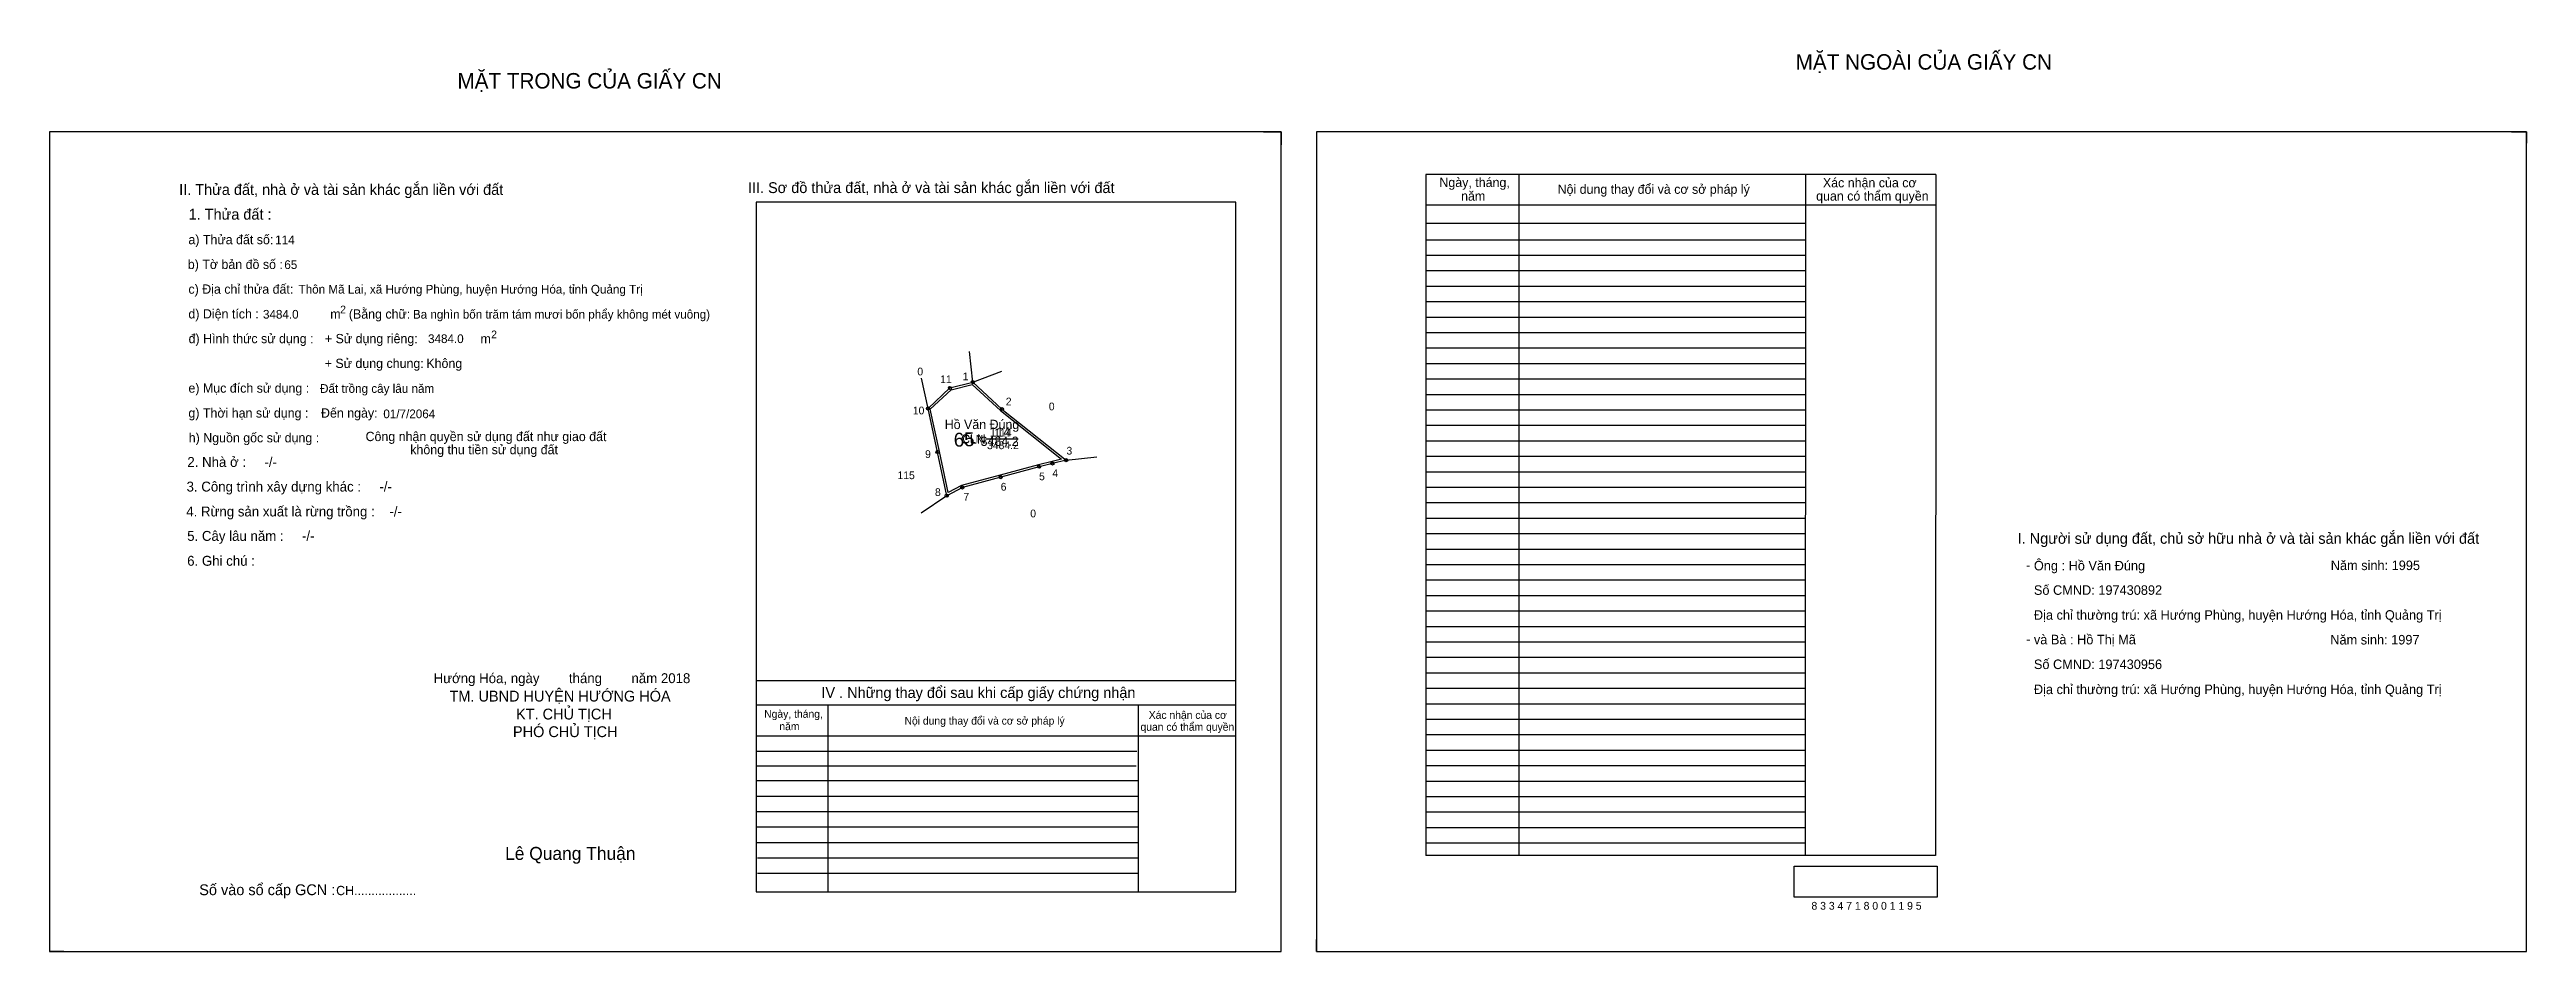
# Model space of a CAD drawing. Extents: x 531664 to 535174, y 1847252 to 1847852.
# Drawn here: x 533573 to 535174, y 1847269 to 1847852 of the extents above.
import ezdxf

# ---------------------------------------------------------------- set-up
doc = ezdxf.new("R2010")
doc.units = 0
for name, color, linetype in [('Default', 7, 'Continuous'), ('Level 10', 7, 'Continuous'), ('Level 11', 7, 'Continuous'), ('Level 13', 7, 'Continuous'), ('Level 2', 7, 'Continuous'), ('Level 27', 7, 'Continuous'), ('Level 3', 7, 'Continuous'), ('Level 36', 7, 'Continuous'), ('Level 4', 7, 'Continuous'), ('Level 5', 7, 'Continuous'), ('Level 55', 7, 'Continuous'), ('Level 6', 7, 'Continuous'), ('Level 7', 7, 'Continuous'), ('Level 8', 7, 'Continuous'), ('Level 9', 7, 'Continuous')]:
    doc.layers.add(name, color=color, linetype=linetype)

msp = doc.modelspace()

# ---------------------------------------------------------------- linework, layer by layer
at = {"layer": 'Level 10'}
for p, q in [((534357.7, 1847798.6), (534369.1, 1847798.6)), ((534369.1, 1847798.6), (534369.1, 1847790.2)), ((535164.5, 1847798.6), (535174.1, 1847798.6)), ((535174.1, 1847798.6), (535174.1, 1847791.2)), ((533572.9, 1847276.4), (533572.9, 1847268.6)), ((534391.9, 1847268.6), (534391.9, 1847276.4)), ((533582.1, 1847268.6), (533572.9, 1847268.6)), ((534391.9, 1847268.6), (534398.9, 1847268.6))]:
    msp.add_line(p, q, dxfattribs=at)
for points in [[(533572.9, 1847268.6), (534369.1, 1847268.6), (534369.1, 1847798.6), (533572.9, 1847798.6)], [(534391.9, 1847268.6), (535174.1, 1847268.6), (535174.1, 1847798.6), (534391.9, 1847798.6)], [(534188.6, 1847619.3), (534230.1, 1847586.3), (534221.3, 1847584.1), (534212.6, 1847582), (534187.8, 1847575.3), (534163, 1847568.6), (534152.9, 1847563.3), (534146.9, 1847591.5), (534140.8, 1847619.7), (534155, 1847633), (534169.8, 1847636.7)], [(534187.7, 1847618.3), (534227, 1847586.9), (534221, 1847585.5), (534212.3, 1847583.3), (534187.4, 1847576.6), (534162.5, 1847569.9), (534153.9, 1847565.4), (534148.2, 1847591.8), (534142.3, 1847619.3), (534155.7, 1847631.7), (534169.4, 1847635.2)]]:
    msp.add_lwpolyline(points, close=True, dxfattribs=at)
at = {"layer": 'Level 11'}
for centre in [(534155, 1847633), (534169.8, 1847636.7), (534140.8, 1847619.7), (534188.6, 1847619.3), (534188.6, 1847619.3), (534146.9, 1847591.5), (534212.6, 1847582), (534221.3, 1847584.1), (534230.1, 1847586.3), (534152.9, 1847563.3), (534163, 1847568.6), (534187.8, 1847575.3)]:
    msp.add_circle(centre, 1, dxfattribs=at)
at = {"layer": 'Level 13'}
msp.add_line((534179.7, 1847600), (534195, 1847600), dxfattribs=at)
at = {"layer": 'Level 27'}
for p, q in [((534169.8, 1847636.7), (534167.7, 1847656.6)), ((534169.8, 1847636.7), (534188.5, 1847643.9)), ((534140.8, 1847619.7), (534136.6, 1847639.3)), ((534230.1, 1847586.3), (534250, 1847588.5)), ((534152.9, 1847563.3), (534136.4, 1847552))]:
    msp.add_line(p, q, dxfattribs=at)
at = {"layer": 'Level 6'}
msp.add_lwpolyline([(534700.8, 1847323.7), (534793.2, 1847323.7), (534793.2, 1847303.8), (534700.8, 1847303.8)], close=True, dxfattribs=at)
at = {"layer": 'Level 7'}
for p, q in [((534707.9, 1847728.6), (534462.7, 1847728.6)), ((534707.9, 1847718.6), (534462.7, 1847718.6)), ((534707.9, 1847708.6), (534462.7, 1847708.6)), ((534707.9, 1847698.6), (534462.7, 1847698.6)), ((534707.9, 1847688.6), (534462.7, 1847688.6)), ((534707.9, 1847678.6), (534462.7, 1847678.6)), ((534707.9, 1847668.6), (534462.7, 1847668.6)), ((534707.9, 1847658.6), (534462.7, 1847658.6)), ((534707.9, 1847648.6), (534462.7, 1847648.6)), ((534707.9, 1847638.6), (534462.7, 1847638.6)), ((534707.9, 1847628.6), (534462.7, 1847628.6)), ((534707.9, 1847618.6), (534462.7, 1847618.6)), ((534707.9, 1847608.6), (534462.7, 1847608.6)), ((534707.9, 1847598.6), (534462.7, 1847598.6)), ((534707.9, 1847588.6), (534462.7, 1847588.6)), ((534707.9, 1847578.6), (534462.7, 1847578.6)), ((534707.9, 1847568.6), (534462.7, 1847568.6)), ((534707.9, 1847558.6), (534462.7, 1847558.6)), ((534707.9, 1847548.6), (534462.7, 1847548.6)), ((534707.9, 1847538.6), (534462.7, 1847538.6)), ((534707.9, 1847528.6), (534462.7, 1847528.6)), ((534707.9, 1847518.6), (534462.7, 1847518.6)), ((534707.9, 1847508.6), (534462.7, 1847508.6)), ((534707.9, 1847498.6), (534462.7, 1847498.6)), ((534707.9, 1847488.6), (534462.7, 1847488.6)), ((534707.9, 1847478.6), (534462.7, 1847478.6)), ((534707.9, 1847468.6), (534462.7, 1847468.6)), ((534707.9, 1847458.6), (534462.7, 1847458.6)), ((534707.9, 1847448.6), (534462.7, 1847448.6)), ((534707.9, 1847438.6), (534462.7, 1847438.6)), ((534707.9, 1847428.6), (534462.7, 1847428.6)), ((534707.9, 1847418.6), (534462.7, 1847418.6)), ((534707.9, 1847408.6), (534462.7, 1847408.6)), ((534275.8, 1847397.9), (534029.7, 1847397.9)), ((534275.4, 1847388.4), (534029.7, 1847388.4)), ((534707.9, 1847398.6), (534462.7, 1847398.6)), ((534707.9, 1847388.6), (534462.7, 1847388.6)), ((534276.7, 1847378.9), (534029.7, 1847378.9)), ((534276.7, 1847368.9), (534029.7, 1847368.9)), ((534707.9, 1847378.6), (534462.7, 1847378.6)), ((534707.9, 1847368.6), (534462.7, 1847368.6)), ((534276.7, 1847358.9), (534029.7, 1847358.9)), ((534707.9, 1847358.6), (534462.7, 1847358.6)), ((534276.7, 1847348.9), (534029.7, 1847348.9)), ((534276.7, 1847338.9), (534029.7, 1847338.9)), ((534707.9, 1847348.6), (534462.7, 1847348.6)), ((534707.9, 1847338.6), (534462.7, 1847338.6)), ((534276.7, 1847328.9), (534030.5, 1847328.9)), ((534276.7, 1847318.9), (534030.5, 1847318.9))]:
    msp.add_line(p, q, dxfattribs=at)
at = {"layer": 'Level 8'}
for p, q in [((534792.3, 1847771.1), (534462.7, 1847771.1)), ((534462.7, 1847771.1), (534462.7, 1847330.6)), ((534522.7, 1847771.1), (534522.7, 1847330.6)), ((534708, 1847770.9), (534707.9, 1847330.6)), ((534792.3, 1847771.1), (534792.1, 1847330.6)), ((534339.7, 1847753.2), (534029.7, 1847753.2)), ((534029.7, 1847753.2), (534029.7, 1847307.2)), ((534339.7, 1847307.2), (534339.7, 1847753.2)), ((534792.3, 1847751.1), (534462.7, 1847751.1)), ((534707.9, 1847739.3), (534462.7, 1847739.3)), ((534339.7, 1847443.6), (534029.7, 1847443.6)), ((534339.7, 1847427.9), (534029.7, 1847427.9)), ((534076, 1847427.9), (534076, 1847307.2)), ((534276.7, 1847427.9), (534276.7, 1847307.2)), ((534339.7, 1847407.9), (534029.7, 1847407.9)), ((534792.1, 1847330.6), (534462.7, 1847330.6)), ((534029.7, 1847307.2), (534339.7, 1847307.2))]:
    msp.add_line(p, q, dxfattribs=at)
at = {"layer": 'Level 9'}
msp.add_line((534179, 1847600), (534199, 1847600), dxfattribs=at)

# ---------------------------------------------------------------- texts
at = {"layer": 'Default'}
for s, p in [('e) Mục đích sử dụng :', (533662.7, 1847629.9)), ('g) Thời hạn sử dụng :', (533662.7, 1847613.8)), ('Đến ngày:', (533748.4, 1847613.8)), ('h) Nguồn gốc sử dụng :', (533662.9, 1847597.8)), ('Công nhận quyền sử dụng đất như giao đất', (533777.2, 1847598.6)), ('không thu tiền sử dụng đất', (533806.1, 1847590.1))]:
    msp.add_text(s, height=6, dxfattribs=at).set_placement(p)
at = {"layer": 'Level 13'}
for s, p in [('CLN', (534163.1, 1847597.5)), ('3484.2', (534179, 1847593.4)), ('114', (534183.6, 1847601.6))]:
    msp.add_text(s, height=5, dxfattribs=at).set_placement(p)
at = {"layer": 'Level 2'}
msp.add_text('Hồ Văn Đúng', height=6, dxfattribs=at).set_placement((534151.6, 1847606.4))
at = {"layer": 'Level 3'}
msp.add_text('CLN', height=6, dxfattribs=at).set_placement((534162.1, 1847597))
at = {"layer": 'Level 36'}
for s, p in [('0', (534133.9, 1847641.1)), ('0', (534218.9, 1847618.5)), ('115', (534121.1, 1847574)), ('0', (534206.9, 1847549.3))]:
    msp.add_text(s, height=5, dxfattribs=at).set_placement(p)
at = {"layer": 'Level 4'}
msp.add_text('114', height=6, dxfattribs=at).set_placement((534180.6, 1847601.5))
at = {"layer": 'Level 5'}
msp.add_text('3484.2', height=6, dxfattribs=at).set_placement((534174.8, 1847595.5))
at = {"layer": 'Level 55'}
for s, height, p in [('11', 0.8, (534154.5, 1847633)), ('0', 0.22, (534154.9, 1847632.8)), ('1', 0.8, (534169.6, 1847636.7)), ('0', 0.22, (534169.7, 1847636.5)), ('0', 0.22, (534169.7, 1847636.5)), ('0', 0.22, (534169.7, 1847636.5)), ('10', 0.8, (534140.2, 1847619.7)), ('115', 0.22, (534140.6, 1847619.5)), ('0', 0.22, (534140.7, 1847619.5)), ('2', 0.8, (534188.3, 1847619.3)), ('0', 0.22, (534188.5, 1847619.1)), ('0', 0.22, (534188.5, 1847619.1)), ('9', 0.8, (534146.6, 1847591.5)), ('115', 0.22, (534146.6, 1847591.3)), ('5', 0.8, (534212.4, 1847582)), ('0', 0.22, (534212.5, 1847581.8)), ('0', 0.22, (534212.5, 1847581.8)), ('4', 0.8, (534221.1, 1847584.1)), ('0', 0.22, (534221.3, 1847583.9)), ('0', 0.22, (534221.3, 1847583.9)), ('3', 0.8, (534229.8, 1847586.3)), ('0', 0.22, (534230, 1847586)), ('0', 0.22, (534230, 1847586)), ('0', 0.22, (534230, 1847586)), ('0', 0.22, (534230, 1847586)), ('8', 0.8, (534152.7, 1847563.3)), ('115', 0.22, (534152.7, 1847563.1)), ('0', 0.22, (534152.8, 1847563.1)), ('0', 0.22, (534152.8, 1847563.1)), ('7', 0.8, (534162.7, 1847568.6)), ('0', 0.22, (534162.9, 1847568.3)), ('0', 0.22, (534162.9, 1847568.3)), ('6', 0.8, (534187.5, 1847575.3)), ('0', 0.22, (534187.7, 1847575.1)), ('0', 0.22, (534187.7, 1847575.1))]:
    msp.add_text(s, height=height, dxfattribs=at).set_placement(p)
at = {"layer": 'Level 6'}
for s, height, p in [('114', 5.63, (533718.8, 1847725.9)), ('65', 5.63, (533724.7, 1847709.9)), ('Thôn Mã Lai, xã Hướng Phùng, huyện Hướng Hóa, tỉnh Quảng Trị', 5.64, (533733.9, 1847694)), ('3484.0', 5.63, (533710.9, 1847677.8)), ('Ba nghìn bốn trăm tám mươi bốn phẩy không mét vuông)', 5.632, (533807.8, 1847677.8)), ('3484.0', 5.63, (533817.6, 1847662)), ('Đất trồng cây lâu năm', 5.64, (533747.8, 1847629.8)), ('01/7/2064', 5.64, (533788.7, 1847613.4)), ('Ông : Hồ Văn Đúng', 6.16, (534855.7, 1847515)), ('Năm sinh: 1995', 6.16, (535047.6, 1847515.2)), ('Số CMND: 197430892', 6.16, (534855.7, 1847499.2)), ('Địa chỉ thường trú: xã Hướng Phùng, huyện Hướng Hóa, tỉnh Quảng Trị', 6.16, (534855.7, 1847483.1)), ('và Bà : Hồ Thị Mã', 6.16, (534855.7, 1847467.2)), ('Năm sinh: 1997', 6.16, (535047.3, 1847467.1)), ('Số CMND: 197430956', 6.16, (534855.7, 1847451.2)), ('Địa chỉ thường trú: xã Hướng Phùng, huyện Hướng Hóa, tỉnh Quảng Trị', 6.16, (534855.7, 1847435)), ('8 3 3 4 7 1 8 0 0 1 1 9 5', 5.04, (534711.9, 1847295.6))]:
    msp.add_text(s, height=height, dxfattribs=at).set_placement(p)
at = {"layer": 'Level 7'}
for s, height, p in [('MẶT NGOÀI CỦA GIẤY CN', 10, (534701.7, 1847838.8)), ('MẶT TRONG CỦA GIẤY CN', 10, (533836.6, 1847826.6)), ('Ngày, tháng,', 6, (534471.4, 1847762.9)), ('Xác nhận của cơ', 6, (534719.3, 1847762.7)), ('II. Thửa đất, nhà ở và tài sản khác gắn liền với đất', 7, (533656.7, 1847757.8)), ('III. Sơ đồ thửa đất, nhà ở và tài sản khác gắn liền với đất', 7, (534024.4, 1847759)), ('năm', 6, (534485.4, 1847754.1)), ('Nội dung thay đổi và cơ sở pháp lý', 6, (534547.8, 1847758.5)), (' quan có thẩm quyền', 6, (534712.7, 1847754.1)), ('1. Thửa đất :', 7, (533662.8, 1847741.8)), ('a) Thửa đất số:', 6, (533662.7, 1847725.9)), ('b) Tờ bản đồ số :', 6, (533662.3, 1847709.9)), ('c) Địa chỉ thửa đất:', 6, (533662.7, 1847693.9)), ('d) Diện tích :', 6, (533662.7, 1847677.9)), ('m', 6, (533754.4, 1847677.8)), ('2', 5, (533760.8, 1847681.2)), ('(Bằng chữ:', 6, (533766.4, 1847677.8)), ('đ) Hình thức sử dụng :', 6, (533662.8, 1847661.9)), ('+ Sử dụng riêng:', 6, (533750.9, 1847661.9)), ('m', 6, (533851.5, 1847661.8)), ('2', 5, (533858.4, 1847665.1)), ('+ Sử dụng chung:', 6, (533750.8, 1847645.9)), ('Không', 6, (533816.5, 1847645.9)), ('2. Nhà ở :     -/-', 6.4, (533662, 1847581.9)), ('3. Công trình xây dựng khác :     -/-', 6.4, (533661.5, 1847566)), ('4. Rừng sản xuất là rừng trồng :    -/-', 6.4, (533661.3, 1847549.9)), ('5. Cây lâu năm :     -/-', 6.4, (533661.9, 1847534.1)), ('I. Người sử dụng đất, chủ sở hữu nhà ở và tài sản khác gắn liền với đất', 7, (534845.2, 1847532.2)), ('6. Ghi chú :', 6.4, (533661.9, 1847518)), ('-', 6.4, (534850.6, 1847515.2)), ('-', 6.4, (534850.7, 1847467.4)), ('Hướng Hóa, ngày        tháng        năm 2018', 6.4, (533821.2, 1847442.1)), ('TM. UBND HUYỆN HƯỚNG HÓA', 7, (533831.5, 1847430.2)), ('IV . Những thay đổi sau khi cấp giấy chứng nhận', 7, (534071.9, 1847432.5)), ('KT. CHỦ TỊCH', 7, (533874.5, 1847418.6)), ('Ngày, tháng,', 5, (534034.9, 1847419.7)), ('năm', 5, (534044.7, 1847411.7)), ('Nội dung thay đổi và cơ sở pháp lý', 5, (534125.6, 1847415.3)), (' quan có thẩm quyền', 5, (534276.3, 1847411.3)), ('Xác nhận của cơ', 5, (534283.5, 1847419)), ('PHÓ CHỦ TỊCH', 7, (533872.5, 1847407.2)), ('Lê Quang Thuận', 8.4, (533867.4, 1847327.8)), ('Số vào sổ cấp GCN :', 7, (533669.7, 1847305)), ('CH..................', 6, (533758.2, 1847305))]:
    msp.add_text(s, height=height, dxfattribs=at).set_placement(p)
msp.add_text('65', height=9, rotation=2, dxfattribs=at).set_placement((534157.6, 1847594.9))
at = {"layer": 'Level 9'}
for s, p in [('11', (534148.7, 1847636.1)), ('1', (534163.2, 1847637.9)), ('2', (534191.1, 1847621.7)), ('10', (534131, 1847615.9)), ('9', (534138.9, 1847587.7)), ('3', (534230.3, 1847589.9)), ('5', (534212.6, 1847573.3)), ('4', (534221.2, 1847575.4)), ('8', (534145.3, 1847563.1)), ('7', (534163.7, 1847560.1)), ('6', (534187.8, 1847566.6))]:
    msp.add_text(s, height=5, dxfattribs=at).set_placement(p)

doc.saveas('drawing.dxf')
